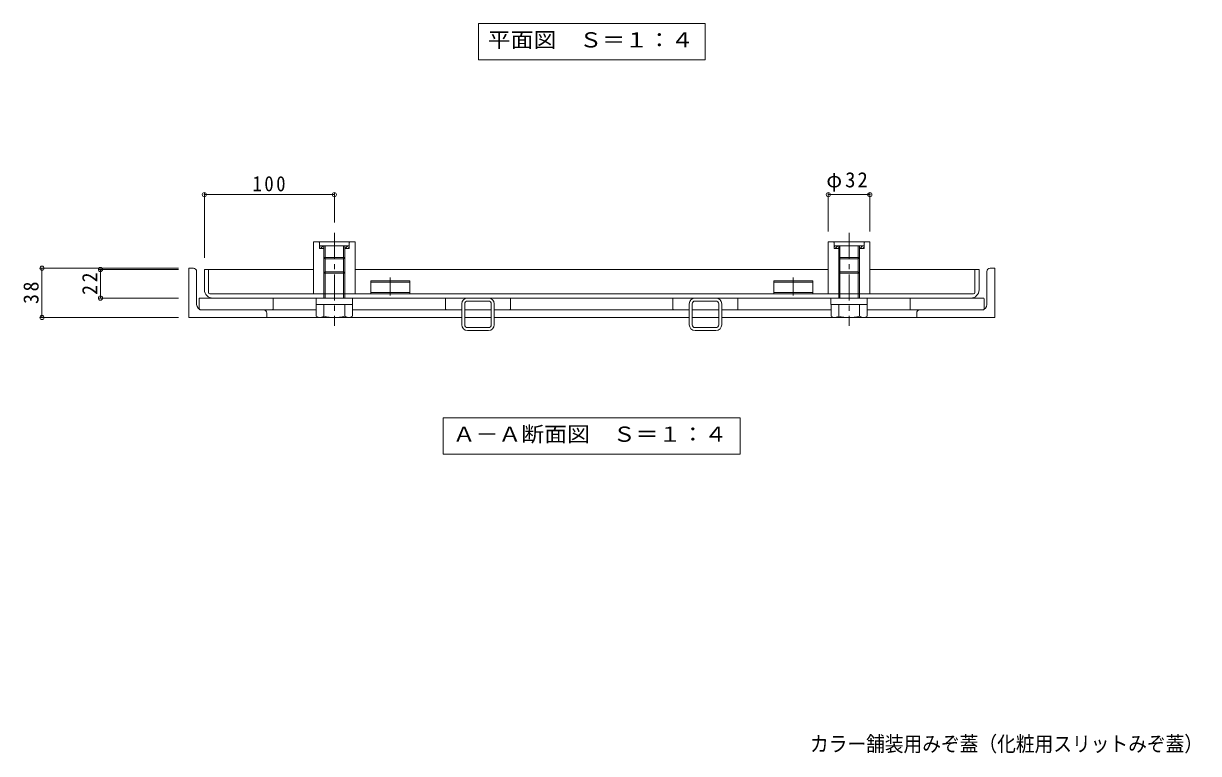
# Model space of a CAD drawing. Units: millimetres at full size, sheet at 1:4. Extents: x -896 to 1119, y -771 to 706.
# Drawn here: x -821 to 83, y -771 to -209 of the extents above; entities that cross this region are included whole.
import ezdxf
from ezdxf.enums import TextEntityAlignment as Align

# ---------------------------------------------------------------- set-up
doc = ezdxf.new("R2010")
doc.units = ezdxf.units.MM
doc.header["$LTSCALE"] = 4
doc.header["$PDMODE"] = 32
doc.header["$PDSIZE"] = 3.2
doc.linetypes.add('CHAIN1', pattern=[8, 5, -1, 1, -1])
doc.linetypes.add('CHAIN2', pattern=[12, 9, -1, 1, -1])
for name, color, linetype, lineweight in [('4-1', 2, 'Continuous', 9), ('4-2', 3, 'Continuous', 9), ('4-3', 4, 'Continuous', 9), ('4-4', 7, 'Continuous', 9), ('4-5', 4, 'Continuous', 9), ('4-6', 6, 'Continuous', 9), ('4-8', 5, 'Continuous', 5), ('4-9', 134, 'Continuous', 5), ('4-B', 7, 'CHAIN2', 9)]:
    doc.layers.add(name, color=color, linetype=linetype, lineweight=lineweight)
doc.layers.add('F-4_F-4ﾚｲﾔ', color=2, linetype='Continuous')
doc.styles.add('ＭＳ ゴシック', font='')
doc.styles.get('ＭＳ ゴシック').set_extended_font_data('MS Gothic')

msp = doc.modelspace()

# ---------------------------------------------------------------- linework, layer by layer
at = {"layer": '4-1'}
for p, q in [((-553.753, -407.372), (-553.753, -417.372)), ((-553.753, -407.372), (-523.753, -407.372)), ((-523.753, -408.238), (-553.753, -408.238)), ((-523.753, -407.372), (-523.753, -417.372)), ((-243.753, -407.372), (-243.753, -417.372)), ((-243.753, -407.372), (-213.753, -407.372)), ((-243.753, -408.238), (-213.753, -408.238)), ((-213.753, -407.372), (-213.753, -417.372)), ((-553.753, -416.372), (-523.753, -416.372)), ((-553.753, -417.372), (-523.753, -417.372)), ((-213.753, -416.372), (-243.753, -416.372)), ((-213.753, -417.372), (-243.753, -417.372))]:
    msp.add_line(p, q, dxfattribs=at)
at = {"layer": '4-2'}
for p, q in [((-681.753, -414.172), (-681.753, -398.572)), ((-597.753, -398.572), (-681.753, -398.572)), ((-678.553, -416.372), (-678.553, -398.572)), ((-201.753, -398.572), (-565.753, -398.572)), ((-85.753, -398.572), (-169.753, -398.572)), ((-88.953, -416.372), (-88.953, -398.572)), ((-85.753, -414.172), (-85.753, -398.572)), ((-89.953, -417.372), (-677.553, -417.372)), ((-675.353, -420.572), (-92.153, -420.572))]:
    msp.add_line(p, q, dxfattribs=at)
for centre, radius, start, end in [((-675.353, -414.172), 6.4, 180, 270), ((-92.153, -414.172), 6.4, 270, 0), ((-677.553, -416.372), 1, 180, 270), ((-89.953, -416.372), 1, 270, 0)]:
    msp.add_arc(centre, radius, start, end, dxfattribs=at)
at = {"layer": '4-3'}
for p, q in [((-690.253, -397.571), (-693.753, -397.571)), ((-693.753, -435.571), (-693.753, -397.571)), ((-77.253, -397.571), (-73.753, -397.571)), ((-73.753, -435.571), (-73.753, -397.571)), ((-687.753, -425.572), (-687.753, -400.072)), ((-79.753, -425.572), (-79.753, -400.072)), ((-683.753, -429.571), (-636.253, -429.571)), ((-628.853, -429.571), (-636.253, -429.571)), ((-633.753, -432.071), (-633.753, -435.571)), ((-595.653, -429.571), (-628.853, -429.571)), ((-483.753, -429.571), (-567.853, -429.571)), ((-461.053, -429.571), (-481.453, -429.571)), ((-308.753, -429.571), (-458.753, -429.571)), ((-286.053, -429.571), (-306.453, -429.571)), ((-199.653, -429.571), (-283.753, -429.571)), ((-138.853, -429.571), (-171.853, -429.571)), ((-131.253, -429.571), (-138.853, -429.571)), ((-133.753, -432.071), (-133.753, -435.571)), ((-83.753, -429.571), (-131.253, -429.571)), ((-693.753, -435.571), (-633.753, -435.571)), ((-633.753, -435.571), (-628.853, -435.571)), ((-628.853, -435.571), (-483.753, -435.571)), ((-481.453, -435.571), (-461.053, -435.571)), ((-458.753, -435.571), (-308.753, -435.571)), ((-306.453, -435.571), (-286.053, -435.571)), ((-283.753, -435.571), (-133.753, -435.571)), ((-73.753, -435.571), (-133.753, -435.571))]:
    msp.add_line(p, q, dxfattribs=at)
for centre, radius, start, end in [((-690.253, -400.072), 2.5, 0, 90), ((-77.253, -400.072), 2.5, 90, 180), ((-683.753, -425.572), 4, 180, 270), ((-636.253, -432.071), 2.5, 0, 90), ((-131.253, -432.071), 2.5, 90, 180), ((-83.753, -425.572), 4, 270, 0)]:
    msp.add_arc(centre, radius, start, end, dxfattribs=at)
at = {"layer": '4-4'}
for p, q in [((-681.753, -339.716), (-681.753, -389.571)), ((-681.753, -340.916), (-581.753, -340.916)), ((-581.753, -339.716), (-581.753, -362.348)), ((-201.753, -339.716), (-201.753, -369.372)), ((-201.753, -340.916), (-169.753, -340.916)), ((-169.753, -339.716), (-169.753, -369.372)), ((-807.953, -397.571), (-701.753, -397.571)), ((-806.753, -397.571), (-806.753, -435.571)), ((-762.953, -398.572), (-701.753, -398.572)), ((-761.753, -398.572), (-761.753, -420.572)), ((-762.953, -420.572), (-701.753, -420.572)), ((-807.953, -435.571), (-701.753, -435.571))]:
    msp.add_line(p, q, dxfattribs=at)
for p in [(-681.753, -340.916), (-581.753, -340.916), (-201.753, -340.916), (-169.753, -340.916), (-806.753, -397.571), (-761.753, -398.572), (-761.753, -420.572), (-806.753, -435.571)]:
    msp.add_point(p, dxfattribs=at)
at = {"layer": '4-5', "color": 7}
for p, q in [((-470.953, -209.152), (-296.553, -209.152)), ((-470.953, -209.152), (-470.953, -237.152)), ((-296.553, -209.152), (-296.553, -237.152)), ((-470.953, -237.152), (-296.553, -237.152)), ((-497.953, -512.711), (-269.553, -512.711)), ((-497.953, -512.711), (-497.953, -540.711)), ((-269.553, -512.711), (-269.553, -540.711)), ((-497.953, -540.711), (-269.553, -540.711))]:
    msp.add_line(p, q, dxfattribs=at)
at = {"layer": '4-6', "linetype": 'CHAIN1'}
for p, q in [((-581.753, -370.348), (-581.753, -441.866)), ((-185.753, -370.348), (-185.753, -441.866))]:
    msp.add_line(p, q, dxfattribs=at)
at = {"layer": '4-6'}
for p, q in [((-593.253, -377.372), (-597.753, -377.372)), ((-597.753, -417.372), (-597.753, -377.372)), ((-593.753, -377.372), (-593.253, -377.872)), ((-593.253, -377.372), (-570.253, -377.372)), ((-593.253, -382.372), (-593.253, -377.372)), ((-570.253, -377.872), (-569.753, -377.372)), ((-565.753, -377.372), (-570.253, -377.372)), ((-565.753, -417.372), (-565.753, -377.372)), ((-197.253, -377.372), (-201.753, -377.372)), ((-201.753, -417.372), (-201.753, -377.372)), ((-197.753, -377.372), (-197.253, -377.872)), ((-197.253, -377.372), (-174.253, -377.372)), ((-197.253, -382.372), (-197.253, -377.372)), ((-174.253, -377.872), (-173.753, -377.372)), ((-169.753, -377.372), (-174.253, -377.372)), ((-169.753, -417.372), (-169.753, -377.372)), ((-593.253, -380.372), (-570.253, -380.372)), ((-593.253, -381.057), (-592.567, -380.372)), ((-593.253, -382.372), (-589.753, -382.372)), ((-592.446, -382.372), (-590.446, -380.372)), ((-590.325, -382.372), (-589.753, -381.8)), ((-589.753, -385.616), (-589.753, -380.372)), ((-589.753, -420.572), (-589.753, -385.616)), ((-588.753, -420.572), (-588.753, -380.372)), ((-574.753, -420.572), (-574.753, -380.372)), ((-573.753, -420.572), (-573.753, -380.372)), ((-573.753, -380.649), (-573.475, -380.372)), ((-573.354, -382.372), (-571.354, -380.372)), ((-571.233, -382.372), (-570.253, -381.392)), ((-197.253, -380.372), (-174.253, -380.372)), ((-197.253, -381.057), (-196.567, -380.372)), ((-197.253, -382.372), (-193.753, -382.372)), ((-196.446, -382.372), (-194.446, -380.372)), ((-194.325, -382.372), (-193.753, -381.8)), ((-193.753, -385.616), (-193.753, -380.372)), ((-193.753, -420.572), (-193.753, -385.616)), ((-192.753, -420.572), (-192.753, -380.372)), ((-178.753, -420.572), (-178.753, -380.372)), ((-177.753, -420.572), (-177.753, -380.372)), ((-177.753, -380.649), (-177.476, -380.372)), ((-177.354, -382.372), (-175.354, -380.372)), ((-175.233, -382.372), (-174.253, -381.392)), ((-589.753, -389.317), (-588.753, -390.372)), ((-589.753, -389.372), (-573.753, -389.372)), ((-588.753, -390.372), (-574.753, -390.372)), ((-574.753, -390.372), (-573.753, -389.372)), ((-193.753, -389.317), (-192.753, -390.372)), ((-193.753, -389.372), (-177.753, -389.372)), ((-192.753, -390.372), (-178.753, -390.372)), ((-178.753, -390.372), (-177.753, -389.372)), ((-589.753, -401.372), (-588.753, -400.372)), ((-589.753, -401.372), (-573.753, -401.372)), ((-588.753, -400.372), (-574.753, -400.372)), ((-574.753, -400.372), (-573.753, -401.372)), ((-193.753, -401.372), (-192.753, -400.372)), ((-193.753, -401.372), (-177.753, -401.372)), ((-192.753, -400.372), (-178.753, -400.372)), ((-178.753, -400.372), (-177.753, -401.372)), ((-595.753, -425.572), (-595.753, -420.572)), ((-567.753, -425.572), (-567.753, -420.572)), ((-199.753, -425.572), (-199.753, -420.572)), ((-171.753, -425.572), (-171.753, -420.572)), ((-595.753, -425.572), (-567.753, -425.572)), ((-595.653, -425.572), (-595.653, -429.571)), ((-595.653, -429.572), (-595.653, -434.475)), ((-589.753, -429.571), (-589.753, -425.572)), ((-589.753, -434.475), (-589.753, -429.572)), ((-573.753, -429.571), (-573.753, -425.572)), ((-573.753, -434.475), (-573.753, -429.571)), ((-567.853, -425.572), (-567.853, -429.571)), ((-567.853, -429.572), (-567.853, -434.446)), ((-199.753, -425.572), (-171.753, -425.572)), ((-199.653, -425.572), (-199.653, -429.571)), ((-199.653, -429.572), (-199.653, -434.475)), ((-193.753, -429.571), (-193.753, -425.572)), ((-193.753, -434.475), (-193.753, -429.572)), ((-177.753, -429.571), (-177.753, -425.572)), ((-177.753, -434.475), (-177.753, -429.571)), ((-171.853, -425.572), (-171.853, -429.571)), ((-171.853, -429.572), (-171.853, -434.446)), ((-593.753, -435.572), (-595.653, -434.475)), ((-593.753, -435.572), (-569.803, -435.572)), ((-569.762, -435.548), (-567.853, -434.446)), ((-197.753, -435.572), (-199.653, -434.475)), ((-197.753, -435.572), (-173.803, -435.572)), ((-173.762, -435.548), (-171.853, -434.446))]:
    msp.add_line(p, q, dxfattribs=at)
for points in [[(-573.753, -382.372), (-570.253, -382.372), (-570.253, -377.372)], [(-177.753, -382.372), (-174.253, -382.372), (-174.253, -377.372)]]:
    msp.add_lwpolyline(points, dxfattribs=at)
for centre, radius, start, end in [((-593.495, -428.67), 6.906, 267.86055, 302.81094), ((-581.753, -405.852), 29.72, 254.38446, 285.61554), ((-570.011, -428.67), 6.906, 237.18906, 272.13945), ((-197.495, -428.67), 6.906, 267.86055, 302.81094), ((-185.753, -405.852), 29.72, 254.38446, 285.61554), ((-174.011, -428.67), 6.906, 237.18906, 272.13945)]:
    msp.add_arc(centre, radius, start, end, dxfattribs=at)
at = {"layer": '4-8'}
for p, q in [((-463.253, -420.572), (-479.253, -420.572)), ((-463.253, -422.872), (-479.253, -422.872)), ((-304.253, -420.572), (-288.253, -420.572)), ((-304.253, -422.872), (-288.253, -422.872)), ((-483.753, -441.072), (-483.753, -425.072)), ((-481.453, -441.072), (-481.453, -425.072)), ((-461.053, -425.072), (-461.053, -441.072)), ((-458.753, -425.072), (-458.753, -441.072)), ((-308.753, -425.072), (-308.753, -441.072)), ((-306.453, -425.072), (-306.453, -441.072)), ((-286.053, -441.072), (-286.053, -425.072)), ((-283.753, -441.072), (-283.753, -425.072)), ((-463.253, -443.272), (-479.253, -443.272)), ((-463.253, -445.572), (-479.253, -445.572)), ((-304.253, -443.272), (-288.253, -443.272)), ((-304.253, -445.572), (-288.253, -445.572))]:
    msp.add_line(p, q, dxfattribs=at)
for centre, radius, start, end in [((-479.253, -425.072), 4.5, 90, 180), ((-479.253, -425.072), 2.2, 90, 180), ((-463.253, -425.072), 4.5, 0, 90), ((-463.253, -425.072), 2.2, 0, 90), ((-304.253, -425.072), 4.5, 90, 180), ((-304.253, -425.072), 2.2, 90, 180), ((-288.253, -425.072), 4.5, 0, 90), ((-288.253, -425.072), 2.2, 0, 90), ((-479.253, -441.072), 4.5, 180, 270), ((-479.253, -441.072), 2.2, 180, 270), ((-463.253, -441.072), 4.5, 270, 0), ((-463.253, -441.072), 2.2, 270, 0), ((-304.253, -441.072), 4.5, 180, 270), ((-304.253, -441.072), 2.2, 180, 270), ((-288.253, -441.072), 4.5, 270, 0), ((-288.253, -441.072), 2.2, 270, 0)]:
    msp.add_arc(centre, radius, start, end, dxfattribs=at)
at = {"layer": '4-9'}
for p, q in [((-685.853, -429.072), (-685.853, -421.072)), ((-629.353, -420.572), (-685.353, -420.572)), ((-628.853, -421.072), (-628.853, -429.072)), ((-496.253, -421.072), (-496.253, -429.072)), ((-495.753, -420.572), (-446.753, -420.572)), ((-446.253, -429.072), (-446.253, -421.072)), ((-321.253, -429.072), (-321.253, -421.072)), ((-271.753, -420.572), (-320.753, -420.572)), ((-271.253, -421.072), (-271.253, -429.072)), ((-138.853, -429.072), (-138.853, -421.072)), ((-82.353, -420.572), (-138.353, -420.572)), ((-81.853, -421.072), (-81.853, -429.072)), ((-629.353, -429.572), (-685.353, -429.572)), ((-82.353, -429.572), (-138.353, -429.572))]:
    msp.add_line(p, q, dxfattribs=at)
for centre, start, end in [((-685.353, -421.072), 90, 180), ((-629.353, -421.072), 0, 90), ((-495.753, -421.072), 90, 180), ((-446.753, -421.072), 0, 90), ((-320.753, -421.072), 90, 180), ((-271.753, -421.072), 0, 90), ((-138.353, -421.072), 90, 180), ((-82.353, -421.072), 0, 90), ((-685.353, -429.072), 180, 270), ((-629.353, -429.072), 270, 0), ((-495.753, -429.072), 180, 270), ((-446.753, -429.072), 270, 0), ((-320.753, -429.072), 180, 270), ((-271.753, -429.072), 270, 0), ((-138.353, -429.072), 180, 270), ((-82.353, -429.072), 270, 0)]:
    msp.add_arc(centre, 0.5, start, end, dxfattribs=at)
at = {"layer": '4-B'}
for p, q in [((-538.753, -404.819), (-538.753, -418.489)), ((-228.753, -404.819), (-228.753, -418.489))]:
    msp.add_line(p, q, dxfattribs=at)

# ---------------------------------------------------------------- texts
at = {"layer": '4-4', "color": 2, "char_height": 11.73, "attachment_point": 7, "style": 'ＭＳ ゴシック'}
for s, insert in [('\\T1.19;φ32', (-203.253, -338.516)), ('\\T1.27;\\W0.9;100', (-644.753, -338.516))]:
    msp.add_mtext(s, dxfattribs=dict(at, insert=insert))
at = {"layer": '4-4', "color": 2, "char_height": 11.73, "attachment_point": 7, "rotation": 90, "style": 'ＭＳ ゴシック'}
for s, insert in [('\\T1.27;\\W0.95;22', (-764.153, -418.072)), ('\\T1.27;\\W0.95;38', (-809.153, -425.071))]:
    msp.add_mtext(s, dxfattribs=dict(at, insert=insert))
at = {"layer": '4-5', "color": 2, "style": 'ＭＳ ゴシック', "width": 1.1}
for s, p in [('平面図\u3000Ｓ＝１：４', (-463.753, -231.152)), ('Ａ－Ａ断面図\u3000Ｓ＝１：４', (-490.753, -534.711))]:
    msp.add_text(s, height=11.73, dxfattribs=at).set_placement(p, align=Align.BOTTOM_LEFT)
at = {"layer": 'F-4_F-4ﾚｲﾔ', "style": 'ＭＳ ゴシック', "width": 0.9}
msp.add_text('カラー舗装用みぞ蓋（化粧用スリットみぞ蓋）\u3000石貼用（石貼高さ４０ｍｍ）集水桝用\u3000\u3000ＳＰＬＴＷ－Ｍ－５００', height=11.73, dxfattribs=at).set_placement((-215.853, -773.183), align=Align.BOTTOM_LEFT)

doc.saveas('drawing.dxf')
